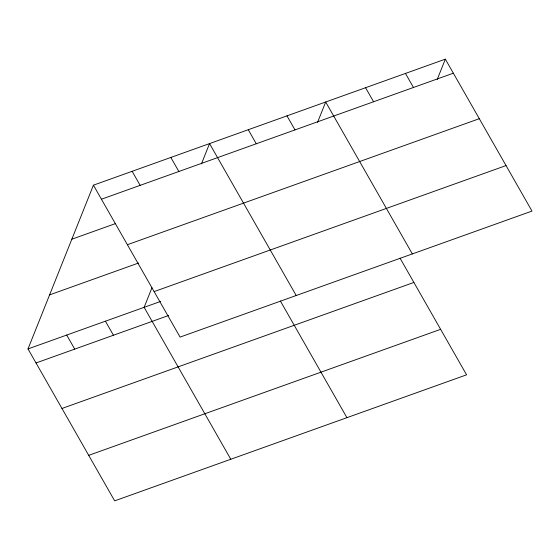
<?xml version="1.0" encoding="UTF-8"?>
<svg xmlns="http://www.w3.org/2000/svg" width="560" height="560" viewBox="0 0 560 560"><rect width="100%" height="100%" fill="white"/><g stroke="black" fill="none" stroke-linecap="round" stroke-linejoin="round"><path stroke-width="0.84" d="M400.043 258.174L466.578 374.822L114.66 500.85L28 348.922L93.422 185.178L445.34 59.15L532 211.078L180.075 337.099L93.422 185.178M151.956 287.756L144.137 307.335L230.79 459.263M201.418 163.947L209.552 143.584L296.212 295.512M317.555 122.36L325.689 101.997L412.349 253.925M437.206 79.513L445.34 59.15M101.43 199.22L453.355 73.192M71.834 239.211L115.486 223.58M127.386 244.72L479.304 118.692M49.588 294.889L138.544 263.032M154.126 291.599L506.044 165.571M28 348.922L160.608 301.434M36.008 362.971L168.616 315.483M61.964 408.471L413.889 282.443M88.704 455.35L440.629 329.322M405.461 73.43L413.469 87.479M365.575 87.717L373.583 101.759M286.979 115.864L294.987 129.906M248.269 129.724L256.277 143.766M280.392 301.028L346.927 417.676M170.842 157.451L178.857 171.493M132.132 171.311L140.14 185.36M105.42 321.202L113.435 335.244M66.71 335.062L74.725 349.104"/></g></svg>
